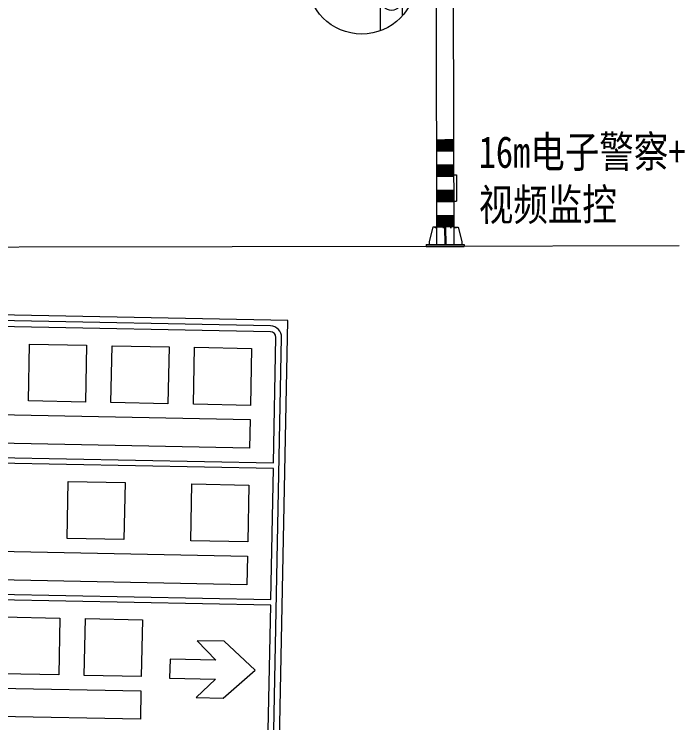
# Model space of a CAD drawing. Extents: x 54765 to 55687, y 61529 to 62330.
# Drawn here: x 55455.68 to 55487.49, y 61750.76 to 61784.41 of the extents above; entities that cross this region are included whole.
import ezdxf

# ---------------------------------------------------------------- set-up
doc = ezdxf.new("R2010")
doc.units = 0
doc.header["$LTSCALE"] = 10
doc.linetypes.add('DASHDOT', pattern=[25.399999999999995, 12.7, -6.349999999999998, 0, -6.349999999999998])
for name, color, linetype in [('@-交通标志', 7, 'CONTINUOUS'), ('@-监控设备', 7, 'CONTINUOUS'), ('RD-中线', 1, 'DASHDOT')]:
    doc.layers.add(name, color=color, linetype=linetype)
doc.styles.add('ST', font='', dxfattribs={"width": 0.8})
doc.styles.add('黑体', font='simhei.ttf')
doc.styles.get('ST').set_extended_font_data('NSimSun')

# ---------------------------------------------------------------- blocks, each defined once
blk = doc.blocks.new('A$C1B03350C')
at = {"layer": '@-交通标志'}
for p, q in [((22.92635420995067, 21.27085374995659), (9.1018155217e-06, 20.22912448832358)), ((23.84552708803676, 1.041725709510501), (22.92635420995067, 21.27085374995659)), ((22.12944472685922, 20.96436512762739), (0.8214298616512676, 19.9961696962273)), ((22.14170036523137, 20.6946434204292), (0.8336855000234209, 19.7264479890291)), ((9.1018155217e-06, 20.22912448832358), (0.9191819799016228, -3.5521225072e-06)), ((22.69330175500363, 14.50329979306843), (22.42367771075806, 20.43717735158862)), ((23.53903846576577, 1.838635192747459), (22.69339941791259, 20.44943298996077)), ((14.69337036600336, 19.54536981465935), (17.39058743754867, 19.66792619838088)), ((14.81576697900891, 16.8481454893481), (14.69337036600336, 19.54536981465935)), ((17.39058743754867, 19.66792619838088), (17.51298405055422, 16.97070187306963)), ((18.60433511971496, 19.72307657105557), (21.30155219126027, 19.8456329547771)), ((18.72673173277872, 17.02585224574432), (18.60433511971496, 19.72307657105557)), ((21.30155219126027, 19.8456329547771), (21.42394880432403, 17.14840862946585)), ((0.3064977240865119, 19.43221500507206), (1.152136771939694, 0.8214172078587578)), ((0.576219431241043, 19.44447064344422), (0.8458434754866175, 13.51059308492404)), ((6.871440858521964, 19.18995630186691), (9.568657930067273, 19.31251268558844)), ((6.993837471527513, 16.49273197655566), (6.871440858521964, 19.18995630186691)), ((9.568657930067273, 19.31251268558844), (9.691054543072825, 16.61528836027719)), ((10.78240561223356, 19.36766305826312), (13.47962268377887, 19.49021944198466)), ((10.90480222529731, 16.67043873295188), (10.78240561223356, 19.36766305826312)), ((13.47962268377887, 19.49021944198466), (13.60201929684263, 16.79299511667341)), ((3.647334706503897, 18.77364021676476), (2.366810734674799, 17.21395906947146)), ((5.064027805870862, 17.33651545317843), (3.647334706503897, 18.77364021676476)), ((2.366810734674799, 17.21395906947146), (2.424584368010981, 15.94247874825669)), ((5.121801439265253, 16.06503513196367), (5.064027805870862, 17.33651545317843)), ((2.424584368010981, 15.94247874825669), (3.28280459716916, 16.8824032334378)), ((3.28280459716916, 16.8824032334378), (3.381653948978055, 14.70692978147417)), ((4.181876954215114, 16.92325536134012), (5.121801439265253, 16.06503513196367)), ((4.280726306024007, 14.7477819093765), (4.181876954215114, 16.92325536134012)), ((17.51298405055422, 16.97070187306963), (14.81576697900891, 16.8481454893481)), ((21.42394880432403, 17.14840862946585), (18.72673173277872, 17.02585224574432)), ((9.691054543072825, 16.61528836027719), (6.993837471527513, 16.49273197655566)), ((13.60201929684263, 16.79299511667341), (10.90480222529731, 16.67043873295188)), ((7.019975345581769, 15.81822318477498), (21.45458790007979, 16.47410436459177)), ((21.45458790007979, 16.47410436459177), (21.51578620664077, 15.12549220187066)), ((7.081173652084543, 14.46961102205387), (7.019975345581769, 15.81822318477498)), ((21.51578620664077, 15.12549220187066), (7.081173652084543, 14.46961102205387)), ((0.8458434754866175, 13.51059308492404), (22.69330175500363, 14.50329979306843)), ((3.381653948978055, 14.70692978147417), (4.280726306024007, 14.7477819093765)), ((22.70555739337579, 14.2335780858557), (0.8580991138587704, 13.2408713777113)), ((22.98743707599352, 8.029978820122777), (22.70555739337579, 14.2335780858557)), ((0.8580991138587704, 13.2408713777113), (1.139978796476498, 7.037272111978379)), ((18.89748487289762, 13.2497108157986), (21.59470194444293, 13.37226719952014)), ((19.01988148596138, 10.5524864904728), (18.89748487289762, 13.2497108157986)), ((21.59470194444293, 13.37226719952014), (21.71709855750669, 10.67504287419433)), ((7.165576179511845, 12.71663532892125), (9.862793251057157, 12.83919171264279)), ((9.862793251057157, 12.83919171264279), (9.985189864062702, 10.14196738733153)), ((13.03157670388464, 12.98317517057876), (15.72879377542995, 13.10573155430029)), ((13.15397331694839, 10.28595084526751), (13.03157670388464, 12.98317517057876)), ((15.72879377542995, 13.10573155430029), (15.8511903884937, 10.40850722898904)), ((7.287972792517393, 10.01941100361), (7.165576179511845, 12.71663532892125)), ((3.110467986378353, 11.58640394038229), (1.67334322305396, 10.16971084076795)), ((4.381948307389393, 11.64417757371848), (3.110467986378353, 11.58640394038229)), ((3.523728078173006, 10.70425308855192), (4.381948307389393, 11.64417757371848)), ((5.699201529612763, 10.80310244031716), (3.523728078173006, 10.70425308855192)), ((5.740053657500537, 9.904030083038377), (5.699201529612763, 10.80310244031716)), ((21.71709855750669, 10.67504287419433), (19.01988148596138, 10.5524864904728)), ((1.67334322305396, 10.16971084076795), (3.233024370158091, 8.889186868575052)), ((9.985189864062702, 10.14196738733153), (7.287972792517393, 10.01941100361)), ((15.8511903884937, 10.40850722898904), (13.15397331694839, 10.28595084526751)), ((3.564580206118988, 9.805180731273142), (5.740053657500537, 9.904030083038377)), ((4.504504691110922, 8.946960501911235), (3.564580206118988, 9.805180731273142)), ((7.318611888331361, 9.34510673873592), (21.74783000868047, 10.00074280577246)), ((21.74783000868047, 10.00074280577246), (21.80902831518324, 8.65213064305135)), ((7.379810194834134, 7.996494576014812), (7.318611888331361, 9.34510673873592)), ((3.233024370158091, 8.889186868575052), (4.504504691110922, 8.946960501911235)), ((21.80902831518324, 8.65213064305135), (7.379810194834134, 7.996494576014812)), ((1.139978796476498, 7.037272111978379), (22.98743707599352, 8.029978820122777)), ((22.99969271436566, 7.76025711291004), (1.15223443484865, 6.767550404765643)), ((23.26931675861124, 1.826379554375306), (22.99969271436566, 7.76025711291004)), ((1.15223443484865, 6.767550404765643), (1.421858479094225, 0.8336728462309109)), ((10.35978317406261, 6.375088064742157), (13.05700024560792, 6.497644448463688)), ((13.05700024560792, 6.497644448463688), (13.17939685867168, 3.800420123152433)), ((14.27074792783242, 6.552794821138378), (16.96796499937773, 6.675351204859908)), ((14.39314454083796, 3.855570495827123), (14.27074792783242, 6.552794821138378)), ((16.96796499937773, 6.675351204859908), (17.09036161238327, 3.978126879548654)), ((2.537853666581213, 6.019674551949719), (5.235070738126524, 6.142230935671249)), ((5.235070738126524, 6.142230935671249), (5.35746735119028, 3.445006610359996)), ((6.448818420351018, 6.197381308345939), (9.146035491896328, 6.319937692067469)), ((6.571215033356565, 3.500156983034685), (6.448818420351018, 6.197381308345939)), ((9.146035491896328, 6.319937692067469), (9.268432104901876, 3.622713366756215)), ((10.48217978712637, 3.677863739430903), (10.35978317406261, 6.375088064742157)), ((2.660250279644968, 3.322450226638466), (2.537853666581213, 6.019674551949719)), ((20.90664714074228, 5.908342356313369), (19.63516681978944, 5.850568722977187)), ((19.63516681978944, 5.850568722977187), (20.57509130478138, 4.99234849361528)), ((22.4663282877882, 4.627818384120472), (20.90664714074228, 5.908342356313369)), ((20.57509130478138, 4.99234849361528), (18.39961785328341, 4.893499141850043)), ((18.39961785328341, 4.893499141850043), (18.4404699812294, 3.994426784571259)), ((21.02920352446381, 3.211125284506123), (22.4663282877882, 4.627818384120472)), ((18.4404699812294, 3.994426784571259), (20.61594343272736, 4.093276136336498)), ((20.61594343272736, 4.093276136336498), (19.75772320351097, 3.153351651169941)), ((13.17939685867168, 3.800420123152433), (10.48217978712637, 3.677863739430903)), ((17.09036161238327, 3.978126879548654), (14.39314454083796, 3.855570495827123)), ((5.35746735119028, 3.445006610359996), (2.660250279644968, 3.322450226638466)), ((9.268432104901876, 3.622713366756215), (6.571215033356565, 3.500156983034685)), ((2.686388153641019, 2.647941434843231), (17.12100070819724, 3.30382261466002)), ((17.12100070819724, 3.30382261466002), (17.18219901470002, 1.95521045193891)), ((19.75772320351097, 3.153351651169941), (21.02920352446381, 3.211125284506123)), ((2.747586460143793, 1.299329272136674), (2.686388153641019, 2.647941434843231)), ((17.18219901470002, 1.95521045193891), (2.747586460143793, 1.299329272136674)), ((1.703835824620909, 0.5762067774048774), (23.01185068982886, 1.544402208804966)), ((0.9191819799016228, -3.5521225072e-06), (23.84552708803676, 1.041725709510501)), ((1.716091462993063, 0.3064850701921387), (23.02410632820102, 1.274680501592228))]:
    blk.add_line(p, q, dxfattribs=at)
for centre, major_axis, ratio, start_param, end_param in [((22.15395600360352, 20.42492171321646), (-0.3818376618308354, 0.3818376618308354), 0.999999999997, 3.972397671792172, 5.543193998575517), ((22.15395600360352, 20.42492171321646), (-0.1909188309345989, 0.1909188309345989), 0.9999999998229844, 3.97239767187882, 5.543193998487643), ((0.8459411383955739, 19.45672628181637), (-0.3818376618404934, 0.3818376618404934), 0.9999999999464112, -0.7399913086292587, 0.8308050182275684), ((0.8459411383955739, 19.45672628181637), (0.1909188309265917, 0.1909188309265917), 0.9999999999068648, 0.8308050182374742, 2.401601344949404), ((22.99959505145671, 1.814123916003153), (0.1909188309237094, 0.1909188309237094), 0.9999999998832183, 3.972397671841489, 5.543193998527423), ((22.99959505145671, 1.814123916003153), (-0.381837661833584, 0.3818376618335841), 0.999999999982602, 2.401601344978554, 3.972397671799339), ((1.691580186248755, 0.8459284846030641), (-0.3818376618308354, 0.3818376618308354), 0.999999999997, 0.8308050182023778, 2.401601344985724), ((1.691580186248755, 0.8459284846030641), (0.1909188309288866, 0.1909188309288866), 0.9999999998289839, 2.401601344910624, 3.972397671868492)]:
    blk.add_ellipse(centre, major_axis=major_axis, ratio=ratio, start_param=start_param, end_param=end_param, dxfattribs=at)
blk = doc.blocks.new('A$C498D7EB7')
at = {"layer": '@-监控设备', "linetype": 'Continuous', "ltscale": 2}
for p, q in [((0.7415846477088053, 5.36149666131314), (0.7415846477088053, 7.184442618558023)), ((0.7415846477088053, 7.184442618558023), (2.042977379082003, 7.184442618558023)), ((2.042977379082003, 7.184442618558023), (2.042977379082003, 5.36149666131314)), ((-1.160660759e-07, 0.0078386471213889), (-1.160660759e-07, 5.36149666131314)), ((-1.160660759e-07, 5.36149666131314), (2.816981893687625, 5.36149666131314)), ((2.042977379082003, 5.36149666131314), (0.7415846477088053, 5.36149666131314)), ((2.816981893687625, 5.36149666131314), (2.816981893687625, 0.0078386471213889)), ((2.816981893687625, 0.0078386471213889), (-1.160660759e-07, 0.0078386471213889))]:
    blk.add_line(p, q, dxfattribs=at)
at = {"layer": '@-监控设备', "style": '黑体'}
blk.add_text('500万C', height=1.199999999254941, rotation=270, dxfattribs=at).set_placement((0.9469450151955244, 5.192262233047586))
blk = doc.blocks.new('A$C553501C0')
at = {"layer": '@-监控设备', "linetype": 'Continuous', "ltscale": 2}
for p, q in [((1.248616775905247, 2.179265553046207), (1.248616775905247, 3.853216994975809)), ((0.4990495725214715, 1.929244220762484), (-0.363217226069537, 3.271895192718147)), ((1.998183979303576, 1.929244220762484), (2.860450777894584, 3.271895192718147)), ((1.998183979303576, 1.929244220762484), (2.76721592870308, 3.126717549779641)), ((0, 0), (0, 0.9306487751564418)), ((2.497233551810495, 0), (2.497233551810495, 0.9306487751564418)), ((0, 0), (2.497233551810495, 0))]:
    blk.add_line(p, q, dxfattribs=at)
for centre, major_axis, ratio, start_param, end_param in [((1.198030600527999, 2.092562685842494), (-1.108430419506384, 1.108430419506384), 0.9999999999054189, 4.005147303581881, 7.088453396431974), ((1.248616775905247, 0.9306487751564418), (0.8829053893494505, 0.8829053893494505), 0.9999999999946532, 5.497787143779464, 8.639379797369259)]:
    blk.add_ellipse(centre, major_axis=major_axis, ratio=ratio, start_param=start_param, end_param=end_param, dxfattribs=at)
at = {"layer": '@-监控设备', "style": '黑体'}
blk.add_text('闪光灯D', height=1.063791053670161, rotation=270, dxfattribs=at).set_placement((3.061033425809, 5.377097261658491))
blk = doc.blocks.new('A$C69D301AD')
at = {"layer": '@-监控设备', "linetype": 'Continuous', "ltscale": 2}
blk.add_lwpolyline([(0, 0), (1.29056245162792, 0), (1.29056245162792, -2.439597405447785), (0, -2.439597405447785)], close=True, dxfattribs=at)
at = {"layer": '@-监控设备', "linetype": 'Continuous', "ltscale": 2, "flags": 128}
for points in [[(-1.945267903807689, -5.030146535067615), (3.23583035543561, -5.030146535067615)], [(1.529762628677418, -7.465025882749615), (1.529762628677418, -5.030146535067615)], [(2.579762628665776, -6.753145806585962), (2.579762628665776, -5.030146535067615)]]:
    blk.add_lwpolyline(points, dxfattribs=at)
at = {"layer": '@-监控设备', "linetype": 'Continuous', "ltscale": 2}
for centre, radius in [((0.6452812258066842, -5.030146534903906), 2.590549129620194), ((2.058358614885947, -6.002403536625934), 0.501381597854197)]:
    blk.add_circle(centre, radius, dxfattribs=at)
at = {"layer": '@-监控设备', "linetype": 'Continuous', "ltscale": 2, "insert": (-1.569717884340207, -3.557424199072557), "char_height": 1, "width": 4.95483266283643, "attachment_point": 1, "style": '黑体'}
blk.add_mtext('300万{\\fArial|b0|i0|c0|p32;C}', dxfattribs=at)
blk = doc.blocks.new('22m')
at = {"layer": '@-监控设备'}
for p, q in [((10358.29010426681, 22439.54937030449), (10359.10681105925, 22439.54937030449)), ((10358.29010426681, 22439.54937030449), (10358.29010426681, 22438.97503065463)), ((10359.10681105925, 22439.36360390734), (10358.29010426681, 22439.36360390734)), ((10359.02553556621, 22439.54937030449), (10358.37137975985, 22439.54937030449)), ((10359.02553556621, 22439.54937030449), (10358.37137975985, 22439.54937030449)), ((10358.37137975985, 22439.54937030449), (10358.37137975985, 22439.54937030449)), ((10358.37137975985, 22439.54937030449), (10358.37137975985, 22439.54937030449)), ((10358.37137975985, 22439.54937030449), (10358.37137975985, 22439.54937030449)), ((10359.10681105925, 22439.54937030449), (10359.10681105925, 22420.53271576871)), ((10358.07748127307, 22438.95157350693), (10358.69845766302, 22439.02008131337)), ((10358.69845766302, 22439.02008131337), (10358.69845766302, 22437.63182957258)), ((10358.69845766303, 22439.02008131337), (10358.69845766303, 22437.63182957258)), ((10357.77622357414, 22438.87628627053), (10357.10531479518, 22438.72444838272)), ((10357.10531479518, 22438.72444838272), (10357.10531479518, 22438.65936198887)), ((10357.92881309442, 22438.87628627053), (10357.77622357414, 22438.87628627053)), ((10357.92881309442, 22438.95157350693), (10357.92881309442, 22437.83356176516)), ((10357.92881309442, 22438.95157350693), (10358.07748127307, 22438.95157350693)), ((10358.00314718374, 22438.95157350693), (10358.00314718374, 22437.83356176516)), ((10358.07748127307, 22438.95157350693), (10358.07748127307, 22437.83356176516)), ((10358.69845766302, 22437.63058923589), (10358.69845766302, 22438.9415316541)), ((10358.69845766303, 22437.63058923589), (10358.69845766303, 22438.9415316541)), ((10331.71411640727, 22438.57689059592), (10329.95594722238, 22438.56080317252)), ((10345.89312100929, 22438.60821117927), (10331.71411640727, 22438.57689059592)), ((10350.31144902266, 22438.6213542953), (10345.89312100929, 22438.60821117927)), ((10357.92881309442, 22438.66181163355), (10350.31144902266, 22438.6213542953)), ((10357.1061496222, 22438.41635511991), (10357.10633792408, 22438.36878015218)), ((10357.1061496222, 22438.41635511991), (10357.92881309442, 22438.41635511991)), ((10357.10633792408, 22438.36878015218), (10357.92881309442, 22438.36878015218)), ((10331.71411640727, 22438.19465406803), (10329.95594722238, 22438.2127236102)), ((10345.89312100929, 22438.17093192911), (10331.71411640727, 22438.19465406803)), ((10350.31144902266, 22438.16169125364), (10345.89312100929, 22438.16782254562)), ((10357.92881309442, 22438.12332363854), (10350.31144902266, 22438.16169125364)), ((10357.10531479518, 22438.12564675292), (10357.10531479518, 22438.07299837611)), ((10357.77622357414, 22437.92116048829), (10357.10531479518, 22438.07299837611)), ((10357.92881309442, 22437.92116048829), (10357.77622357414, 22437.92116048829)), ((10357.92881309442, 22437.83356176516), (10358.07748127307, 22437.83356176516)), ((10358.37137975985, 22437.62306941876), (10358.07748127307, 22437.83356176516)), ((10358.29010426681, 22437.68127954914), (10358.29010426681, 22420.53271576871)), ((10358.37137975985, 22437.62306941876), (10358.69845766302, 22437.62306941876)), ((10359.10381391858, 22423.84022296363), (10359.24057917515, 22423.84022296363)), ((10359.24057917515, 22423.84022296363), (10359.24057917515, 22422.59372297519)), ((10358.94227306078, 22422.83624773471), (10358.29010426681, 22422.83624773471)), ((10359.10381391858, 22422.83712826837), (10358.29310140747, 22422.83712826837)), ((10358.940274967, 22422.83712826837), (10358.29310140747, 22422.83712826837)), ((10359.10381391858, 22422.59372297519), (10359.24057917515, 22422.59372297519)), ((10358.11201734547, 22421.35041052665), (10357.93361121646, 22420.68138754288)), ((10358.20784080826, 22421.35041052665), (10358.11201734547, 22421.35041052665)), ((10358.29010426681, 22421.34044774857), (10358.19369542586, 22421.34044774857)), ((10358.29310140747, 22421.35041052665), (10358.19727794468, 22421.35041052665)), ((10358.22428906742, 22421.34044774857), (10358.28412106687, 22421.34044774857)), ((10358.58926426404, 22421.34044774857), (10358.63712986359, 22421.34044774857)), ((10358.58940957994, 22421.35041052665), (10358.63698454769, 22421.35041052665)), ((10358.67467017916, 22421.35041052665), (10358.67467017916, 22420.53271576871)), ((10358.67467017916, 22421.35041052665), (10358.7222451469, 22421.35041052665)), ((10358.7222451469, 22421.35041052665), (10358.7222451469, 22420.53271576871)), ((10358.94227306078, 22421.34044774857), (10359.00210506022, 22421.34044774857)), ((10359.10381391858, 22421.35041052665), (10359.22455029143, 22421.35041052665)), ((10359.10681105925, 22421.34044774857), (10359.22828500131, 22421.34044774857)), ((10359.1890745178, 22421.35041052665), (10359.30981089064, 22421.35041052665)), ((10359.30981089064, 22421.35041052665), (10359.48821701965, 22420.68138754288)), ((10357.80097767134, 22420.53271576871), (10359.59593765471, 22420.53271576871)), ((10357.80097767134, 22420.53271576871), (10357.80097767134, 22420.44296775688)), ((10357.93361121646, 22420.68138754288), (10357.93361121646, 22420.53271576871)), ((10359.48821701965, 22420.68138754288), (10359.48821701965, 22420.53271576871)), ((10359.59593765471, 22420.53271576871), (10359.59593765471, 22420.44296775688)), ((10357.80097767134, 22420.44296775688), (10359.59593765471, 22420.44296775688))]:
    blk.add_line(p, q, dxfattribs=at)
for points in [[(10329.95594722238, 22438.56080317252), (10327.16324249185, 22438.55249576705)], [(10327.16422545876, 22438.22205128028), (10327.16324249185, 22438.55249576705)], [(10327.16422545876, 22438.22205128028), (10329.95594722238, 22438.2127236102)], [(10369.79804155238, 22420.44300436813), (10357.80094145246, 22420.44300436813)]]:
    blk.add_lwpolyline(points, dxfattribs=at)
at = {"layer": '@-监控设备', "const_width": 0.598319994456252}
for points in [[(10359.10681105925, 22425.22952771253), (10358.29010426681, 22425.22952771253)], [(10359.10681105925, 22424.03288772362), (10358.29010426681, 22424.03288772362)], [(10359.10681105925, 22422.83624773471), (10358.29010426681, 22422.83624773471)], [(10359.10681105925, 22421.6396077458), (10358.29010426681, 22421.6396077458)]]:
    blk.add_lwpolyline(points, dxfattribs=at)
at = {"layer": '@-监控设备'}
for name, p, xscale, yscale, zscale in [('A$C498D7EB7', (10349.63635834385, 22438.64766812401), 0.5673552289791406, 0.5673552289791406, 0.5673552289791406), ('A$C498D7EB7', (10334.37558569884, 22438.58185272121), 0.5673552289791406, 0.5673552289791406, 0.5673552289791406), ('A$C498D7EB7', (10340.28798600414, 22438.61806161936), 0.5673552289791406, 0.5673552289791406, 0.5673552289791406), ('A$C553501C0', (10331.05770340666, 22438.57897101285), 0.6400000000000001, 0.6400000000000001, 0.6400000000000001), ('A$C553501C0', (10336.97010371196, 22438.58443195604), 0.6400000000000001, 0.6400000000000001, 0.6400000000000001), ('A$C553501C0', (10342.65072648118, 22438.60156970054), 0.6400000000000001, 0.6400000000000001, 0.6400000000000001), ('A$C553501C0', (10346.31847605166, 22438.61403846069), 0.6400000000000001, 0.6400000000000001, 0.6400000000000001), ('A$C553501C0', (10351.99909882088, 22438.63117620519), 0.6400000000000001, 0.6400000000000001, 0.6400000000000001)]:
    blk.add_blockref(name, p, dxfattribs=dict(at, xscale=xscale, yscale=yscale, zscale=zscale))
blk.add_blockref('A$C69D301AD', (10354.12013105853, 22438.14250744609), dxfattribs=at)
at = {"layer": '@-监控设备', "insert": (10360.29201939283, 22425.66256784826), "char_height": 1.499999999999999, "width": 9.802498446168993, "attachment_point": 1, "rotation": 0.05468677594348533, "style": 'ST'}
blk.add_mtext('16m电子警察+视频监控', dxfattribs=at)

msp = doc.modelspace()

# ---------------------------------------------------------------- linework, layer by layer
at = {"layer": '@-监控设备', "flags": 128}
msp.add_lwpolyline([(55476.12776928127, 61773.39541949444), (55435.68685263261, 61773.33118927195)], dxfattribs=at)

# ---------------------------------------------------------------- block references
at = {"layer": '@-交通标志', "rotation": 356.2778322995433}
msp.add_blockref('A$C1B03350C', (55444.39735905282, 61750.13958673707), dxfattribs=at)
at = {"layer": 'RD-中线', "rotation": 0.1234938766452525}
msp.add_blockref('22m', (45165.77779232148, 39330.67767052662), dxfattribs=at)

doc.saveas('drawing.dxf')
